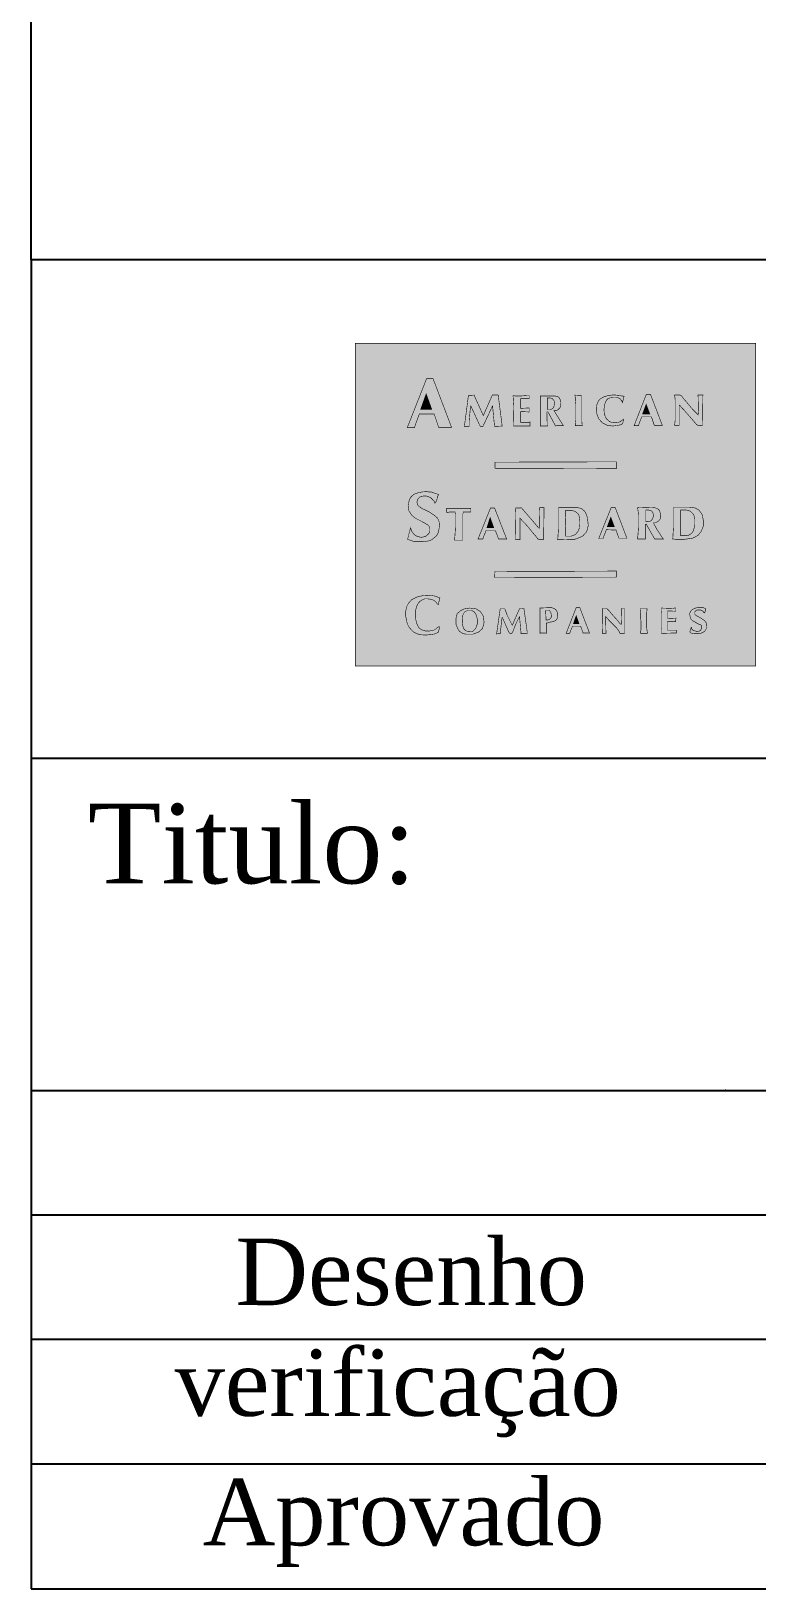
# Model space of a CAD drawing. Extents: x -15546 to -11346, y -11606 to -5666.
# Drawn here: x -15190 to -14645, y -11506 to -10334 of the extents above; entities that cross this region are included whole.
import ezdxf

# ---------------------------------------------------------------- set-up
doc = ezdxf.new("R2010")
doc.units = 0
doc.header["$LTSCALE"] = 99
doc.header["$MEASUREMENT"] = 0
for name, color, linetype in [('CAMADA_1', 7, 'CONTINUOUS'), ('FINA', 7, 'CONTINUOUS'), ('RAHMEN07', 5, 'CONTINUOUS')]:
    doc.layers.add(name, color=color, linetype=linetype)
doc.styles.add('FA', font='TIMES.TTF')

msp = doc.modelspace()

# ---------------------------------------------------------------- linework, layer by layer
at = {"layer": 'CAMADA_1', "color": 5, "linetype": 'CONTINUOUS', "const_width": 0.42}
msp.add_lwpolyline([(-14946.323, -10812), (-14645.511, -10812), (-14645.511, -10569.234), (-14946.323, -10569.234), (-14946.323, -10812)], dxfattribs=at)
at = {"layer": 'CAMADA_1', "color": 7, "linetype": 'CONTINUOUS', "const_width": 0.42}
for points in [[(-14887.068, -10622.443), (-14898.254, -10622.443), (-14901.277, -10630.605), (-14901.881, -10632.722), (-14907.324, -10632.722), (-14892.812, -10595.838), (-14887.975, -10595.838), (-14874.068, -10632.419), (-14883.742, -10632.419), (-14887.068, -10622.443)], [(-14897.347, -10619.116), (-14888.882, -10619.116), (-14893.115, -10607.326), (-14897.347, -10619.116)], [(-14857.138, -10608.233), (-14850.185, -10623.652), (-14843.533, -10608.536), (-14843.533, -10608.233), (-14838.999, -10608.233), (-14835.975, -10631.513), (-14841.719, -10631.815), (-14843.231, -10616.396), (-14850.487, -10631.815), (-14852.301, -10631.815), (-14852.905, -10630.908), (-14859.556, -10616.396), (-14859.859, -10617.606), (-14860.161, -10620.629), (-14860.464, -10623.955), (-14860.766, -10627.28), (-14860.766, -10629.094), (-14860.766, -10630.605), (-14860.766, -10631.513), (-14860.766, -10631.815), (-14864.393, -10631.815), (-14861.37, -10608.536), (-14857.138, -10608.233)], [(-14815.719, -10617.908), (-14815.719, -10620.931), (-14822.068, -10620.629), (-14822.068, -10628.792), (-14821.766, -10628.792), (-14820.556, -10628.792), (-14819.347, -10628.792), (-14817.836, -10628.792), (-14816.627, -10628.792), (-14816.022, -10628.792), (-14815.417, -10628.489), (-14815.115, -10628.489), (-14815.115, -10631.513), (-14827.51, -10631.513), (-14827.209, -10616.699), (-14827.813, -10608.839), (-14826.906, -10608.536), (-14826.603, -10608.839), (-14824.789, -10608.839), (-14820.859, -10608.839), (-14817.231, -10608.536), (-14815.719, -10608.536), (-14815.719, -10610.954), (-14822.068, -10610.954), (-14822.068, -10618.21), (-14815.719, -10617.908)], [(-14796.975, -10620.024), (-14790.022, -10631.211), (-14793.65, -10631.211), (-14794.859, -10631.211), (-14795.766, -10631.513), (-14796.371, -10630.605), (-14801.511, -10620.931), (-14802.417, -10620.931), (-14802.115, -10631.513), (-14802.417, -10631.513), (-14803.324, -10631.513), (-14804.534, -10631.513), (-14805.743, -10631.513), (-14806.348, -10631.513), (-14806.952, -10631.513), (-14807.254, -10631.513), (-14807.254, -10631.211), (-14807.254, -10630.303), (-14807.254, -10629.094), (-14807.254, -10628.187), (-14807.254, -10627.582), (-14807.254, -10627.28), (-14807.254, -10626.675), (-14807.254, -10626.07), (-14807.254, -10622.745), (-14807.254, -10616.699), (-14807.254, -10613.675), (-14807.254, -10611.256), (-14807.254, -10609.442), (-14807.254, -10608.839), (-14797.882, -10608.839), (-14797.58, -10608.839), (-14796.975, -10608.839), (-14796.673, -10608.839), (-14796.371, -10608.839), (-14795.464, -10609.14), (-14794.255, -10609.442), (-14793.65, -10609.745), (-14793.045, -10610.35), (-14792.138, -10612.164), (-14791.836, -10614.279), (-14792.138, -10616.093), (-14792.441, -10617.606), (-14792.743, -10617.908), (-14793.347, -10618.512), (-14793.952, -10619.116), (-14794.255, -10619.42), (-14795.161, -10619.722), (-14796.068, -10619.722), (-14796.673, -10620.024), (-14796.975, -10620.024)], [(-14802.115, -10610.35), (-14802.115, -10619.116), (-14801.813, -10619.116), (-14801.511, -10619.116), (-14800.603, -10619.116), (-14799.998, -10619.116), (-14798.79, -10618.815), (-14797.882, -10618.21), (-14797.278, -10617.303), (-14796.975, -10616.396), (-14796.673, -10614.279), (-14796.975, -10612.466), (-14798.184, -10610.954), (-14799.998, -10610.35), (-14800.603, -10610.35), (-14801.511, -10610.35), (-14801.813, -10610.35), (-14802.115, -10610.35)], [(-14775.813, -10631.211), (-14780.952, -10631.211), (-14780.952, -10630.605), (-14780.952, -10629.396), (-14780.65, -10627.28), (-14780.65, -10624.559), (-14780.65, -10619.116), (-14780.65, -10614.885), (-14780.952, -10612.466), (-14780.952, -10610.35), (-14781.254, -10608.839), (-14781.254, -10608.233), (-14776.115, -10608.536), (-14776.115, -10628.187), (-14775.813, -10631.211)], [(-14744.371, -10609.14), (-14745.58, -10613.978), (-14745.882, -10613.373), (-14745.882, -10613.07), (-14746.185, -10612.466), (-14747.697, -10610.652), (-14750.115, -10610.047), (-14752.534, -10610.047), (-14754.952, -10610.35), (-14756.464, -10610.954), (-14757.371, -10611.862), (-14758.278, -10613.373), (-14758.883, -10615.187), (-14759.487, -10618.815), (-14759.185, -10622.745), (-14757.673, -10626.07), (-14755.255, -10628.187), (-14753.44, -10628.792), (-14751.022, -10629.094), (-14748.905, -10628.792), (-14747.092, -10628.187), (-14746.488, -10627.582), (-14745.58, -10626.978), (-14745.278, -10626.675), (-14744.976, -10626.372), (-14744.976, -10627.582), (-14745.278, -10629.094), (-14745.882, -10630.001), (-14746.79, -10630.605), (-14748.603, -10630.908), (-14752.836, -10631.513), (-14757.069, -10630.908), (-14760.696, -10629.094), (-14763.418, -10626.07), (-14764.627, -10623.047), (-14765.231, -10620.326), (-14765.231, -10617.606), (-14764.627, -10614.885), (-14763.72, -10612.768), (-14762.51, -10611.256), (-14760.999, -10610.35), (-14759.185, -10609.442), (-14756.162, -10608.536), (-14753.44, -10608.233), (-14750.72, -10608.233), (-14747.697, -10608.536), (-14746.488, -10608.839), (-14745.278, -10608.839), (-14744.674, -10609.14), (-14744.371, -10609.14)], [(-14723.813, -10624.559), (-14731.069, -10624.559), (-14733.185, -10630.001), (-14733.487, -10631.211), (-14736.812, -10631.211), (-14727.743, -10607.931), (-14724.418, -10607.931), (-14715.65, -10630.908), (-14721.696, -10630.908), (-14723.813, -10624.559)], [(-14730.464, -10622.443), (-14725.022, -10622.443), (-14727.743, -10615.187), (-14730.464, -10622.443)], [(-14689.953, -10630.303), (-14693.581, -10626.07), (-14697.813, -10621.233), (-14699.627, -10619.116), (-14701.139, -10617.606), (-14702.046, -10616.396), (-14702.651, -10615.792), (-14702.952, -10616.396), (-14702.952, -10617.606), (-14702.952, -10619.42), (-14702.952, -10621.838), (-14702.952, -10624.257), (-14702.952, -10626.675), (-14702.952, -10628.792), (-14702.952, -10630.303), (-14702.952, -10630.908), (-14706.278, -10630.908), (-14706.278, -10630.001), (-14705.976, -10627.28), (-14705.976, -10623.349), (-14705.976, -10619.116), (-14705.976, -10615.187), (-14705.976, -10611.559), (-14706.278, -10609.14), (-14706.278, -10608.233), (-14705.674, -10608.233), (-14704.465, -10608.233), (-14703.255, -10608.233), (-14702.046, -10608.233), (-14701.139, -10608.839), (-14699.627, -10610.954), (-14697.209, -10613.675), (-14694.487, -10617.001), (-14692.674, -10619.116), (-14690.859, -10620.931), (-14689.348, -10622.443), (-14688.744, -10623.047), (-14688.441, -10621.233), (-14688.744, -10608.233), (-14685.116, -10608.233), (-14685.418, -10630.908), (-14688.441, -10630.908), (-14688.744, -10630.908), (-14689.045, -10630.908), (-14689.65, -10630.605), (-14689.953, -10630.303)], [(-14841.417, -10663.257), (-14841.417, -10658.721), (-14750.115, -10658.42), (-14750.115, -10663.558), (-14841.417, -10663.257)], [(-14904.905, -10708), (-14904.905, -10708.303), (-14904.603, -10708.907), (-14904.3, -10709.814), (-14903.998, -10710.721), (-14902.184, -10713.139), (-14899.766, -10714.652), (-14896.743, -10715.256), (-14893.719, -10714.652), (-14892.207, -10713.442), (-14890.998, -10712.233), (-14890.393, -10710.419), (-14890.393, -10708.605), (-14890.696, -10707.698), (-14890.998, -10706.791), (-14891.603, -10706.186), (-14892.51, -10705.582), (-14894.021, -10704.675), (-14896.138, -10703.465), (-14898.557, -10702.256), (-14900.975, -10701.046), (-14903.998, -10698.628), (-14906.114, -10695.303), (-14906.719, -10691.372), (-14905.812, -10687.14), (-14904.905, -10685.326), (-14903.394, -10683.815), (-14901.881, -10682.605), (-14900.067, -10682.001), (-14896.138, -10681.093), (-14891.905, -10680.791), (-14891.301, -10681.093), (-14890.393, -10681.093), (-14889.487, -10681.093), (-14888.58, -10681.396), (-14887.068, -10682.001), (-14885.556, -10682.303), (-14884.347, -10682.907), (-14884.045, -10682.907), (-14884.045, -10683.512), (-14884.65, -10684.721), (-14884.951, -10686.535), (-14885.556, -10688.047), (-14885.858, -10688.652), (-14886.161, -10689.256), (-14886.464, -10689.558), (-14886.464, -10689.256), (-14886.765, -10688.954), (-14887.068, -10688.349), (-14887.37, -10687.744), (-14889.789, -10685.326), (-14893.115, -10684.117), (-14894.928, -10684.117), (-14896.44, -10684.419), (-14897.952, -10685.024), (-14899.161, -10686.233), (-14899.766, -10687.442), (-14900.067, -10688.954), (-14899.766, -10690.163), (-14899.161, -10691.372), (-14898.557, -10691.977), (-14897.952, -10692.279), (-14897.347, -10692.884), (-14896.743, -10693.186), (-14895.835, -10693.791), (-14894.324, -10694.395), (-14892.51, -10695.303), (-14890.696, -10696.21), (-14887.068, -10698.628), (-14884.65, -10700.745), (-14883.44, -10703.163), (-14883.137, -10706.186), (-14883.44, -10708.907), (-14884.045, -10711.628), (-14885.254, -10714.047), (-14887.068, -10715.559), (-14888.882, -10717.07), (-14891.301, -10717.976), (-14896.138, -10718.582), (-14901.58, -10718.582), (-14902.789, -10718.279), (-14904.603, -10717.675), (-14906.114, -10717.07), (-14907.021, -10716.767), (-14907.021, -10716.466), (-14906.719, -10715.256), (-14905.208, -10709.21), (-14904.905, -10708)], [(-14871.347, -10696.21), (-14875.58, -10696.21), (-14876.789, -10696.512), (-14877.091, -10696.512), (-14877.696, -10696.512), (-14877.696, -10693.489), (-14859.556, -10693.489), (-14859.556, -10696.21), (-14860.161, -10696.21), (-14861.37, -10696.21), (-14862.882, -10696.21), (-14864.092, -10696.21), (-14865.301, -10696.21), (-14865.301, -10696.512), (-14865.301, -10697.117), (-14865.603, -10697.419), (-14865.603, -10697.722), (-14865.603, -10698.326), (-14865.603, -10698.628), (-14865.603, -10698.931), (-14865.603, -10699.535), (-14865.603, -10717.373), (-14871.649, -10717.373), (-14871.649, -10715.559), (-14871.347, -10711.628), (-14871.045, -10706.791), (-14871.045, -10702.256), (-14871.045, -10700.14), (-14871.045, -10698.023), (-14871.347, -10696.814), (-14871.347, -10696.21)], [(-14841.115, -10710.116), (-14848.068, -10710.116), (-14850.185, -10715.256), (-14850.487, -10716.466), (-14854.115, -10716.466), (-14844.742, -10693.186), (-14841.719, -10693.186), (-14832.649, -10716.466), (-14838.696, -10716.466), (-14841.115, -10710.116)], [(-14847.463, -10708), (-14842.324, -10708), (-14845.045, -10700.442), (-14847.463, -10708)], [(-14821.162, -10693.489), (-14808.162, -10708.605), (-14807.86, -10692.884), (-14804.534, -10692.884), (-14804.836, -10716.767), (-14805.44, -10716.767), (-14806.65, -10716.767), (-14808.162, -10716.767), (-14809.068, -10716.466), (-14809.673, -10715.861), (-14810.277, -10714.953), (-14811.789, -10713.139), (-14813.906, -10710.721), (-14816.022, -10708), (-14818.441, -10705.279), (-14820.556, -10703.163), (-14822.068, -10701.349), (-14822.673, -10700.745), (-14822.673, -10717.07), (-14825.999, -10717.07), (-14825.696, -10697.117), (-14825.999, -10693.186), (-14822.37, -10693.186), (-14821.766, -10692.884), (-14821.162, -10693.489)], [(-14784.882, -10716.767), (-14794.255, -10717.07), (-14793.65, -10708.605), (-14793.65, -10692.884), (-14780.952, -10692.884), (-14780.348, -10692.884), (-14780.045, -10692.884), (-14779.743, -10692.884), (-14779.138, -10692.884), (-14776.115, -10693.791), (-14773.999, -10695.605), (-14772.79, -10697.722), (-14771.883, -10700.745), (-14771.278, -10706.186), (-14772.487, -10711.024), (-14775.511, -10714.349), (-14780.348, -10716.466), (-14780.952, -10716.466), (-14781.557, -10716.767), (-14782.464, -10716.767), (-14783.068, -10716.767), (-14783.673, -10716.767), (-14783.976, -10716.767), (-14784.277, -10716.767), (-14784.882, -10716.767)], [(-14785.487, -10695), (-14788.208, -10695), (-14788.208, -10695.907), (-14788.208, -10698.326), (-14788.51, -10701.651), (-14788.51, -10705.582), (-14788.208, -10708.907), (-14788.208, -10711.628), (-14788.208, -10713.744), (-14788.208, -10714.349), (-14785.79, -10714.349), (-14785.184, -10714.349), (-14784.882, -10714.349), (-14784.581, -10714.349), (-14783.976, -10714.349), (-14780.952, -10713.139), (-14779.138, -10711.024), (-14777.929, -10708.303), (-14777.627, -10705.279), (-14777.627, -10702.861), (-14777.929, -10700.442), (-14778.534, -10698.023), (-14780.045, -10696.512), (-14780.65, -10696.21), (-14781.557, -10695.605), (-14782.767, -10695.303), (-14783.673, -10695), (-14784.277, -10695), (-14784.581, -10695), (-14784.882, -10695), (-14785.487, -10695)], [(-14750.417, -10709.814), (-14757.673, -10709.513), (-14759.79, -10714.953), (-14760.092, -10716.163), (-14763.418, -10716.163), (-14754.045, -10692.884), (-14751.022, -10692.884), (-14742.255, -10715.861), (-14748.302, -10715.861), (-14750.417, -10709.814)], [(-14757.069, -10707.396), (-14751.627, -10707.396), (-14754.348, -10700.14), (-14757.069, -10707.396)], [(-14734.092, -10692.884), (-14724.719, -10692.581), (-14724.115, -10692.581), (-14723.813, -10692.581), (-14723.511, -10692.581), (-14722.906, -10692.581), (-14721.395, -10692.884), (-14719.882, -10693.489), (-14718.673, -10694.094), (-14717.766, -10695), (-14717.465, -10695.907), (-14717.162, -10697.117), (-14716.859, -10698.326), (-14716.859, -10699.233), (-14716.859, -10700.442), (-14717.465, -10701.954), (-14718.673, -10703.163), (-14720.185, -10704.07), (-14720.79, -10704.373), (-14721.696, -10704.373), (-14721.999, -10704.373), (-14722.302, -10704.373), (-14721.999, -10704.675), (-14721.696, -10705.884), (-14720.79, -10707.093), (-14719.882, -10708.907), (-14718.069, -10711.628), (-14716.557, -10714.047), (-14715.348, -10715.861), (-14714.743, -10716.466), (-14721.395, -10716.466), (-14727.743, -10705.279), (-14728.349, -10705.582), (-14728.349, -10716.466), (-14734.092, -10716.466), (-14734.092, -10714.953), (-14733.789, -10711.326), (-14733.487, -10706.791), (-14733.487, -10702.559), (-14733.487, -10698.931), (-14733.789, -10695.907), (-14734.092, -10693.791), (-14734.092, -10692.884)], [(-14728.046, -10694.698), (-14728.046, -10703.465), (-14727.743, -10703.465), (-14727.441, -10703.465), (-14726.836, -10703.465), (-14726.232, -10703.465), (-14724.115, -10702.861), (-14722.906, -10701.349), (-14722.302, -10699.233), (-14722.604, -10696.814), (-14723.209, -10695.907), (-14723.813, -10695.303), (-14724.719, -10695), (-14725.929, -10694.698), (-14726.534, -10694.698), (-14727.441, -10694.698), (-14727.743, -10694.698), (-14728.046, -10694.698)], [(-14707.789, -10716.466), (-14707.186, -10707.093), (-14707.186, -10692.581), (-14706.883, -10692.581), (-14705.976, -10692.581), (-14704.465, -10692.581), (-14702.952, -10692.581), (-14699.022, -10692.581), (-14695.092, -10692.581), (-14690.859, -10693.186), (-14687.836, -10695), (-14685.72, -10698.023), (-14684.813, -10702.256), (-14684.813, -10706.791), (-14686.325, -10710.721), (-14688.744, -10713.744), (-14692.674, -10715.861), (-14694.487, -10716.163), (-14696.906, -10716.466), (-14699.324, -10716.767), (-14701.743, -10716.767), (-14703.557, -10716.767), (-14705.674, -10716.767), (-14707.186, -10716.466), (-14707.789, -10716.466)], [(-14699.022, -10694.698), (-14701.743, -10694.698), (-14701.743, -10714.047), (-14698.418, -10714.047), (-14698.116, -10714.047), (-14697.511, -10714.047), (-14697.209, -10714.047), (-14696.906, -10714.047), (-14695.395, -10713.442), (-14693.883, -10712.536), (-14692.674, -10711.024), (-14692.069, -10709.814), (-14691.162, -10705.884), (-14691.162, -10701.651), (-14692.069, -10698.023), (-14694.185, -10695.907), (-14694.487, -10695.605), (-14695.395, -10695.303), (-14696.604, -10695), (-14697.511, -10694.698), (-14697.813, -10694.698), (-14698.116, -10694.698), (-14698.72, -10694.698), (-14699.022, -10694.698)], [(-14841.719, -10745.488), (-14841.417, -10740.953), (-14750.115, -10740.651), (-14750.115, -10745.186), (-14841.719, -10745.488)], [(-14882.836, -10760.907), (-14884.045, -10766.047), (-14884.347, -10765.744), (-14884.951, -10765.14), (-14885.556, -10764.233), (-14886.464, -10763.325), (-14887.975, -10762.418), (-14890.091, -10761.814), (-14892.207, -10761.512), (-14894.021, -10761.512), (-14895.835, -10762.117), (-14897.649, -10763.325), (-14898.858, -10764.535), (-14900.067, -10766.651), (-14901.277, -10770.884), (-14901.277, -10775.419), (-14900.371, -10779.651), (-14898.858, -10782.977), (-14896.743, -10784.79), (-14893.719, -10785.698), (-14890.393, -10785.698), (-14887.37, -10785.093), (-14886.161, -10784.488), (-14885.254, -10783.581), (-14884.347, -10782.977), (-14883.44, -10782.372), (-14883.137, -10782.372), (-14883.137, -10782.977), (-14883.44, -10784.488), (-14883.742, -10786), (-14884.045, -10786.604), (-14886.161, -10787.814), (-14889.487, -10788.418), (-14892.812, -10788.721), (-14895.23, -10788.721), (-14898.254, -10788.418), (-14900.672, -10787.511), (-14902.789, -10786.302), (-14904.603, -10784.488), (-14906.114, -10782.675), (-14907.324, -10780.256), (-14907.928, -10777.534), (-14908.533, -10774.511), (-14908.533, -10771.186), (-14907.928, -10767.86), (-14906.417, -10764.837), (-14903.998, -10762.117), (-14900.371, -10760.302), (-14895.835, -10759.094), (-14890.998, -10758.791), (-14886.765, -10759.395), (-14885.254, -10760), (-14884.045, -10760.302), (-14883.137, -10760.907), (-14882.836, -10760.907)], [(-14860.464, -10768.465), (-14855.626, -10769.07), (-14852.301, -10771.186), (-14850.185, -10774.511), (-14849.579, -10779.348), (-14850.789, -10783.884), (-14853.812, -10786.604), (-14858.045, -10788.116), (-14862.882, -10788.116), (-14864.998, -10787.814), (-14866.812, -10786.907), (-14868.324, -10785.698), (-14869.231, -10784.186), (-14870.743, -10780.558), (-14870.743, -10776.325), (-14869.836, -10772.697), (-14867.417, -10770.582), (-14864.393, -10769.07), (-14860.464, -10768.465)], [(-14861.673, -10786.302), (-14858.045, -10786), (-14855.929, -10783.884), (-14854.719, -10780.558), (-14854.719, -10776.628), (-14855.324, -10773.907), (-14856.835, -10771.488), (-14858.952, -10770.279), (-14861.975, -10770.279), (-14864.393, -10771.488), (-14865.603, -10773.907), (-14865.905, -10776.93), (-14865.905, -10779.651), (-14865.603, -10781.767), (-14864.998, -10783.884), (-14863.487, -10785.395), (-14861.673, -10786.302)], [(-14828.417, -10781.465), (-14823.278, -10769.674), (-14822.976, -10768.768), (-14822.37, -10768.768), (-14822.068, -10769.07), (-14821.464, -10769.07), (-14820.859, -10769.07), (-14820.255, -10768.768), (-14819.65, -10768.768), (-14817.231, -10786), (-14817.231, -10787.814), (-14821.766, -10787.814), (-14822.976, -10774.814), (-14823.278, -10775.419), (-14824.185, -10777.233), (-14825.394, -10779.651), (-14826.301, -10781.767), (-14826.906, -10783.279), (-14827.51, -10785.395), (-14828.417, -10786.907), (-14829.022, -10787.814), (-14829.929, -10787.814), (-14830.836, -10786.907), (-14835.371, -10776.628), (-14835.672, -10775.721), (-14836.277, -10776.024), (-14836.277, -10776.93), (-14837.486, -10787.814), (-14837.789, -10787.814), (-14838.092, -10787.814), (-14838.696, -10787.814), (-14839.3, -10787.814), (-14840.208, -10788.116), (-14837.486, -10769.07), (-14834.161, -10769.07), (-14833.859, -10769.372), (-14833.556, -10770.582), (-14832.952, -10771.791), (-14832.347, -10773.605), (-14830.836, -10776.628), (-14829.626, -10779.047), (-14828.719, -10780.861), (-14828.417, -10781.465)], [(-14802.72, -10779.651), (-14802.72, -10787.511), (-14803.626, -10787.209), (-14804.534, -10787.209), (-14805.138, -10787.209), (-14806.045, -10787.209), (-14806.952, -10787.209), (-14807.557, -10787.511), (-14807.557, -10768.465), (-14800.603, -10768.163), (-14800.301, -10768.163), (-14799.697, -10768.163), (-14799.394, -10768.163), (-14798.79, -10768.163), (-14796.975, -10768.768), (-14795.766, -10769.674), (-14794.859, -10770.884), (-14794.255, -10772.395), (-14794.255, -10774.21), (-14794.557, -10776.024), (-14795.161, -10777.233), (-14796.371, -10778.139), (-14797.882, -10778.744), (-14799.998, -10779.047), (-14801.813, -10779.651), (-14802.72, -10779.651)], [(-14802.115, -10770.279), (-14803.324, -10770.279), (-14803.021, -10777.534), (-14801.813, -10777.534), (-14800.301, -10776.93), (-14799.092, -10775.419), (-14799.092, -10773.605), (-14799.394, -10771.791), (-14799.697, -10771.488), (-14799.998, -10770.884), (-14800.301, -10770.582), (-14800.906, -10770.279), (-14802.115, -10770.279)], [(-14777.022, -10782.07), (-14783.068, -10782.07), (-14784.882, -10786.302), (-14785.184, -10787.511), (-14787.905, -10787.511), (-14780.348, -10768.163), (-14777.627, -10768.163), (-14770.371, -10787.209), (-14775.208, -10787.209), (-14777.022, -10782.07)], [(-14746.79, -10780.558), (-14746.185, -10780.558), (-14746.488, -10768.768), (-14744.068, -10768.768), (-14744.068, -10787.511), (-14744.371, -10787.511), (-14745.58, -10787.511), (-14746.488, -10787.511), (-14747.394, -10787.511), (-14747.697, -10786.907), (-14747.999, -10786.302), (-14748.905, -10784.79), (-14750.115, -10783.279), (-14751.627, -10781.767), (-14754.045, -10779.348), (-14756.162, -10777.233), (-14757.673, -10775.419), (-14758.278, -10774.814), (-14757.975, -10787.511), (-14760.696, -10787.511), (-14760.394, -10773.907), (-14760.394, -10773.302), (-14760.394, -10773), (-14760.394, -10772.697), (-14760.696, -10772.395), (-14760.696, -10771.186), (-14760.696, -10770.279), (-14760.696, -10769.674), (-14760.696, -10769.07), (-14760.696, -10768.768), (-14760.394, -10768.768), (-14759.487, -10768.768), (-14758.278, -10768.768), (-14757.673, -10768.768), (-14757.069, -10769.07), (-14755.859, -10770.279), (-14754.348, -10772.093), (-14752.534, -10774.21), (-14749.208, -10777.838), (-14747.394, -10780.256), (-14747.092, -10780.558), (-14746.79, -10780.558)], [(-14726.836, -10787.511), (-14731.975, -10787.511), (-14731.975, -10786.604), (-14731.673, -10784.79), (-14731.673, -10781.767), (-14731.673, -10778.442), (-14731.975, -10774.814), (-14731.975, -10771.791), (-14732.278, -10769.674), (-14732.278, -10768.768), (-14727.139, -10768.768), (-14727.139, -10769.977), (-14727.441, -10772.697), (-14727.441, -10776.325), (-14727.441, -10779.954), (-14727.441, -10782.675), (-14727.139, -10785.093), (-14726.836, -10786.907), (-14726.836, -10787.511)], [(-14711.72, -10778.442), (-14711.72, -10785.093), (-14705.069, -10785.093), (-14705.069, -10787.209), (-14716.255, -10787.511), (-14716.255, -10787.209), (-14716.255, -10786.604), (-14716.255, -10785.395), (-14716.255, -10784.488), (-14716.255, -10783.884), (-14715.953, -10783.581), (-14715.953, -10782.977), (-14715.953, -10782.675), (-14715.953, -10779.651), (-14715.953, -10774.814), (-14715.953, -10772.395), (-14716.255, -10770.582), (-14716.255, -10769.07), (-14716.255, -10768.465), (-14708.394, -10768.768), (-14707.186, -10768.768), (-14706.58, -10768.465), (-14705.674, -10768.465), (-14705.674, -10770.884), (-14711.72, -10770.582), (-14711.72, -10776.325), (-14705.371, -10776.024), (-14705.674, -10778.744), (-14705.976, -10778.744), (-14706.278, -10778.744), (-14706.883, -10778.744), (-14707.488, -10778.442), (-14708.999, -10778.442), (-14710.511, -10778.442), (-14711.418, -10778.442), (-14711.72, -10778.442)], [(-14693.883, -10782.675), (-14693.883, -10782.977), (-14693.581, -10783.279), (-14693.581, -10783.884), (-14693.278, -10784.488), (-14692.372, -10785.395), (-14691.162, -10785.698), (-14689.953, -10786), (-14689.045, -10786), (-14687.534, -10785.698), (-14686.627, -10784.79), (-14686.022, -10783.884), (-14686.022, -10782.372), (-14686.325, -10781.465), (-14687.231, -10780.861), (-14689.045, -10780.256), (-14690.859, -10779.047), (-14692.674, -10778.139), (-14694.185, -10776.628), (-14694.79, -10774.814), (-14695.092, -10772.697), (-14694.185, -10770.582), (-14692.674, -10769.372), (-14690.557, -10768.465), (-14688.441, -10767.86), (-14686.325, -10767.86), (-14685.418, -10767.86), (-14684.208, -10768.465), (-14683.302, -10768.768), (-14682.999, -10769.07), (-14682.999, -10769.674), (-14683.302, -10770.582), (-14683.604, -10771.488), (-14683.907, -10772.093), (-14683.907, -10772.395), (-14683.907, -10772.093), (-14684.51, -10771.791), (-14684.813, -10771.186), (-14685.418, -10770.582), (-14686.627, -10769.977), (-14688.139, -10769.977), (-14689.65, -10769.977), (-14690.859, -10770.884), (-14691.162, -10771.488), (-14691.162, -10772.093), (-14691.162, -10773), (-14690.859, -10773.605), (-14689.953, -10774.21), (-14686.627, -10776.024), (-14683.907, -10777.838), (-14682.394, -10779.954), (-14682.092, -10782.977), (-14683.302, -10785.395), (-14685.116, -10786.907), (-14688.139, -10787.814), (-14691.162, -10787.814), (-14692.976, -10787.511), (-14694.185, -10787.209), (-14694.79, -10786.604), (-14694.79, -10785.698), (-14694.487, -10784.79), (-14694.185, -10783.884), (-14693.883, -10782.977), (-14693.883, -10782.675)], [(-14782.464, -10780.256), (-14778.231, -10780.256), (-14780.348, -10774.21), (-14782.464, -10780.256)]]:
    msp.add_lwpolyline(points, dxfattribs=at)
at = {"layer": 'CAMADA_1', "color": 5}
msp.add_solid([(-14946.323, -10812), (-14645.511, -10812), (-14946.323, -10569.234), (-14645.511, -10569.234)], dxfattribs=at)
at = {"layer": 'CAMADA_1', "color": 7}
for points in [[(-14897.347, -10619.116), (-14888.882, -10619.116), (-14897.347, -10619.116), (-14893.115, -10607.326)], [(-14730.464, -10622.443), (-14725.022, -10622.443), (-14730.464, -10622.443), (-14727.743, -10615.187)], [(-14841.417, -10663.257), (-14841.417, -10658.721), (-14750.115, -10663.558), (-14750.115, -10658.42)], [(-14847.463, -10708), (-14842.324, -10708), (-14847.463, -10708), (-14845.045, -10700.442)], [(-14757.069, -10707.396), (-14751.627, -10707.396), (-14757.069, -10707.396), (-14754.348, -10700.14)], [(-14841.719, -10745.488), (-14841.417, -10740.953), (-14750.115, -10745.186), (-14750.115, -10740.651)], [(-14782.464, -10780.256), (-14778.231, -10780.256), (-14782.464, -10780.256), (-14780.348, -10774.21)]]:
    msp.add_solid(points, dxfattribs=at)
at = {"layer": 'FINA'}
for p, q in [((-11446.031, -10506.418), (-15190.031, -10506.418)), ((-15190.031, -10506.418), (-15190.031, -11506.418)), ((-15190.031, -10881.418), (-11446.031, -10881.418)), ((-15190.031, -11131.418), (-11446.031, -11131.418)), ((-12509.765, -11225.168), (-15190.031, -11225.168)), ((-12509.765, -11318.918), (-15190.031, -11318.918)), ((-13161.831, -11412.668), (-15190.031, -11412.668)), ((-15190.031, -11506.418), (-11446.031, -11506.418))]:
    msp.add_line(p, q, dxfattribs=at)
msp.add_point((-14668.031, -11131.418), dxfattribs=at)
at = {"layer": 'RAHMEN07'}
msp.add_line((-15190.031, -10506.418), (-15190.031, -5766.418), dxfattribs=at)

# ---------------------------------------------------------------- texts
at = {"layer": 'FINA', "style": 'FA'}
for s, height, p in [('Titulo:', 60, (-15147.441, -10975.605)), ('Desenho', 50, (-15036.475, -11292.911)), ('verificação', 50, (-15082.221, -11376.245)), ('Aprovado', 50, (-15061.108, -11473.637))]:
    msp.add_text(s, height=height, dxfattribs=at).set_placement(p)

doc.saveas('drawing.dxf')
